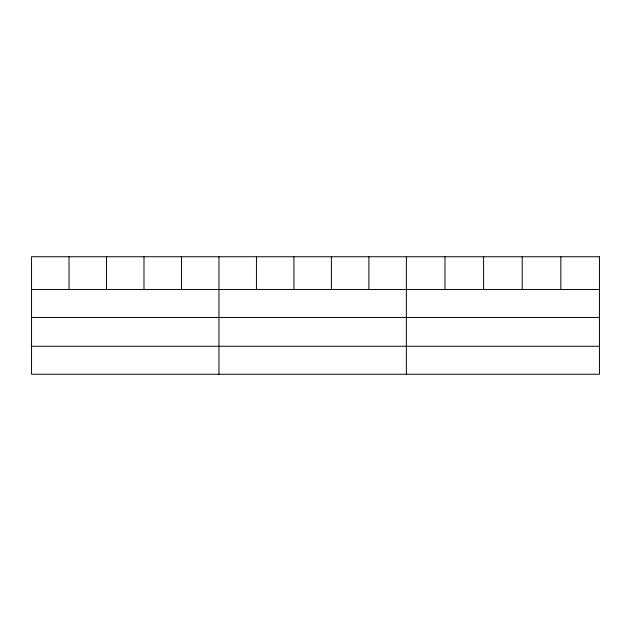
<?xml version="1.0" encoding="UTF-8"?>
<svg xmlns="http://www.w3.org/2000/svg" width="631" height="631" viewBox="0 0 631 631"><rect width="100%" height="100%" fill="white"/><g stroke="black" fill="none" stroke-linecap="round" stroke-linejoin="round"><path stroke-width="0.95" d="M31.55 289.471L599.45 289.471M31.55 317.448L599.45 317.448M31.55 346.269L599.45 346.269M560.833 256.746L560.833 289.471M522.216 256.746L522.216 289.471M483.598 256.746L483.598 289.471M444.981 256.746L444.981 289.471M406.364 256.746L406.364 374.254M368.883 256.746L368.883 289.471M331.401 256.746L331.401 289.471M293.92 256.746L293.92 289.471M256.438 256.746L256.438 289.471M218.957 256.746L218.957 374.254M181.476 256.746L181.476 289.471M143.994 256.746L143.994 289.471M106.513 256.746L106.513 289.471M69.031 256.746L69.031 289.471M599.45 256.746L31.55 256.746L31.55 374.254L599.45 374.254L599.45 256.746"/></g></svg>
